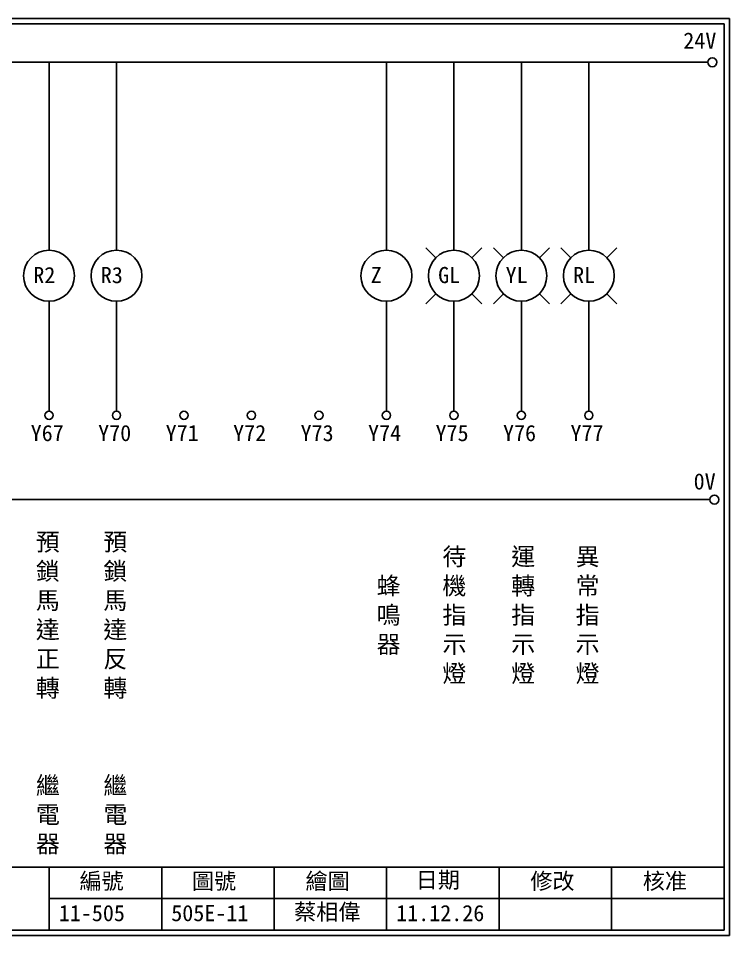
# Model space of a CAD drawing. Extents: x 926 to 1213, y 3 to 207.
# Drawn here: x 1054.6 to 1212.7, y 3 to 207 of the extents above; entities that cross this region are included whole.
import ezdxf

# ---------------------------------------------------------------- set-up
doc = ezdxf.new("R2010")
doc.units = 0
doc.layers.get('0').update_dxf_attribs({"linetype": 'CONTINUOUS'})
doc.layers.add('圖框層', color=7, linetype='CONTINUOUS')
doc.layers.add('標尺寸層', color=3, linetype='CONTINUOUS')
doc.styles.add('CNS', font='romanc.shx', dxfattribs={"bigfont": 'chineset.shx'})
doc.styles.add('STSL', font='KAIU.TTF')

msp = doc.modelspace()

# ---------------------------------------------------------------- linework, layer by layer
for centre in [(1208.88, 197.22), (1209.36, 99.96)]:
    msp.add_circle(centre, 1)
at = {"layer": '圖框層', "color": 7}
for p, q in [((1212.74, 206.97), (925.74, 206.97)), ((1212.74, 3), (1212.74, 206.97)), ((1211.49, 205.72), (926.99, 205.72)), ((1211.49, 4.25), (1211.49, 205.72)), ((926.99, 18.25), (1211.49, 18.25)), ((1061.49, 4.25), (1061.49, 18.25)), ((1086.49, 4.25), (1086.49, 18.25)), ((1111.49, 4.25), (1111.49, 18.25)), ((1136.49, 4.25), (1136.49, 18.25)), ((1161.49, 4.25), (1161.49, 18.25)), ((1186.49, 4.25), (1186.49, 18.25)), ((1061.49, 11.25), (1211.49, 11.25)), ((926.99, 4.25), (1211.49, 4.25)), ((925.74, 3), (1212.74, 3))]:
    msp.add_line(p, q, dxfattribs=at)
at = {"layer": '標尺寸層', "color": 7}
for p, q in [((930.28, 197.22), (1207.88, 197.22)), ((1061.44, 197.22), (1061.44, 155.39)), ((1076.44, 197.22), (1076.44, 155.39)), ((1136.44, 197.22), (1136.44, 155.39)), ((1151.44, 197.22), (1151.44, 155.39)), ((1166.44, 197.22), (1166.44, 155.39)), ((1181.44, 197.22), (1181.44, 155.39)), ((1061.44, 144.07), (1061.44, 119.62)), ((1076.44, 144.07), (1076.44, 119.62)), ((1136.44, 144.07), (1136.44, 119.62)), ((1151.44, 144.07), (1151.44, 119.62)), ((1166.44, 144.07), (1166.44, 119.62)), ((1181.44, 144.07), (1181.44, 119.62)), ((930.49, 99.96), (1208.36, 99.96))]:
    msp.add_line(p, q, dxfattribs=at)
at = {"layer": '標尺寸層'}
for p, q in [((1147.44, 153.73), (1145.22, 155.95)), ((1155.45, 153.73), (1157.67, 155.95)), ((1162.44, 153.73), (1160.22, 155.95)), ((1170.45, 153.73), (1172.67, 155.95)), ((1177.44, 153.73), (1175.22, 155.95)), ((1185.45, 153.73), (1187.67, 155.95)), ((1147.44, 145.73), (1145.22, 143.5)), ((1155.45, 145.73), (1157.67, 143.5)), ((1162.44, 145.73), (1160.22, 143.5)), ((1170.45, 145.73), (1172.67, 143.5)), ((1177.44, 145.73), (1175.22, 143.5)), ((1185.45, 145.73), (1187.67, 143.5))]:
    msp.add_line(p, q, dxfattribs=at)
at = {"layer": '標尺寸層', "color": 7}
for centre, radius in [((1061.44, 149.73), 5.66), ((1076.44, 149.73), 5.66), ((1136.44, 149.73), 5.66), ((1151.44, 149.73), 5.66), ((1166.44, 149.73), 5.66), ((1181.44, 149.73), 5.66), ((1061.44, 118.7), 0.92), ((1076.44, 118.7), 0.92), ((1091.44, 118.7), 0.92), ((1106.44, 118.7), 0.92), ((1121.44, 118.7), 0.92), ((1136.44, 118.7), 0.92), ((1151.44, 118.7), 0.92), ((1166.44, 118.7), 0.92), ((1181.44, 118.7), 0.92)]:
    msp.add_circle(centre, radius, dxfattribs=at)

# ---------------------------------------------------------------- texts
at = {"layer": '圖框層', "color": 4, "style": 'STSL'}
for s, p in [('24V', (1202.44, 200.22)), ('R2', (1057.94, 148.09)), ('R3', (1072.94, 148.09)), ('Z', (1132.94, 148.09)), ('GL', (1147.94, 148.09)), ('YL', (1162.94, 148.09)), ('RL', (1177.94, 148.09)), ('Y67', (1057.36, 112.96)), ('Y70', (1072.36, 112.96)), ('Y71', (1087.36, 112.96)), ('Y72', (1102.36, 112.96)), ('Y73', (1117.36, 112.96)), ('Y74', (1132.36, 112.96)), ('Y75', (1147.36, 112.96)), ('Y76', (1162.36, 112.96)), ('Y77', (1177.36, 112.96)), ('0V', (1204.74, 102.2)), ('編號', (1068.21, 13.34)), ('圖號', (1093.21, 13.34)), ('繪圖', (1118.44, 13.34)), ('日期', (1142.96, 13.59)), ('修改', (1168.44, 13.34)), ('核准', (1193.44, 13.34)), ('蔡相偉', (1115.93, 6.47)), ('11-505', (1063.61, 6.22)), ('505E-11', (1088.61, 6.22)), ('11.12.26', (1138.61, 6.22))]:
    msp.add_text(s, height=3.6, dxfattribs=at).set_placement(p)
at = {"layer": '標尺寸層', "color": 7, "char_height": 3.9, "width": 2.8481, "attachment_point": 5, "style": 'CNS'}
for s, insert in [('{\\fDFKai-SB|b0|i0|c136|p65;預鎖馬達正轉}', (1061.16, 74.09)), ('{\\fDFKai-SB|b0|i0|c136|p65;預鎖馬達反轉}', (1076.16, 74.09)), ('{\\fDFKai-SB|b0|i0|c136|p65;待機指示燈}', (1151.55, 74.09)), ('{\\fDFKai-SB|b0|i0|c136|p65;運轉指示燈}', (1166.85, 74.09)), ('{\\fDFKai-SB|b0|i0|c136|p65;異常指示燈}', (1181.16, 74.09)), ('{\\fDFKai-SB|b0|i0|c136|p65;蜂鳴器}', (1136.93, 74.09)), ('{\\fDFKai-SB|b0|i0|c136|p65;繼電器}', (1061.19, 29.71)), ('{\\fDFKai-SB|b0|i0|c136|p65;繼電器}', (1076.19, 29.71))]:
    msp.add_mtext(s, dxfattribs=dict(at, insert=insert))

doc.saveas('drawing.dxf')
